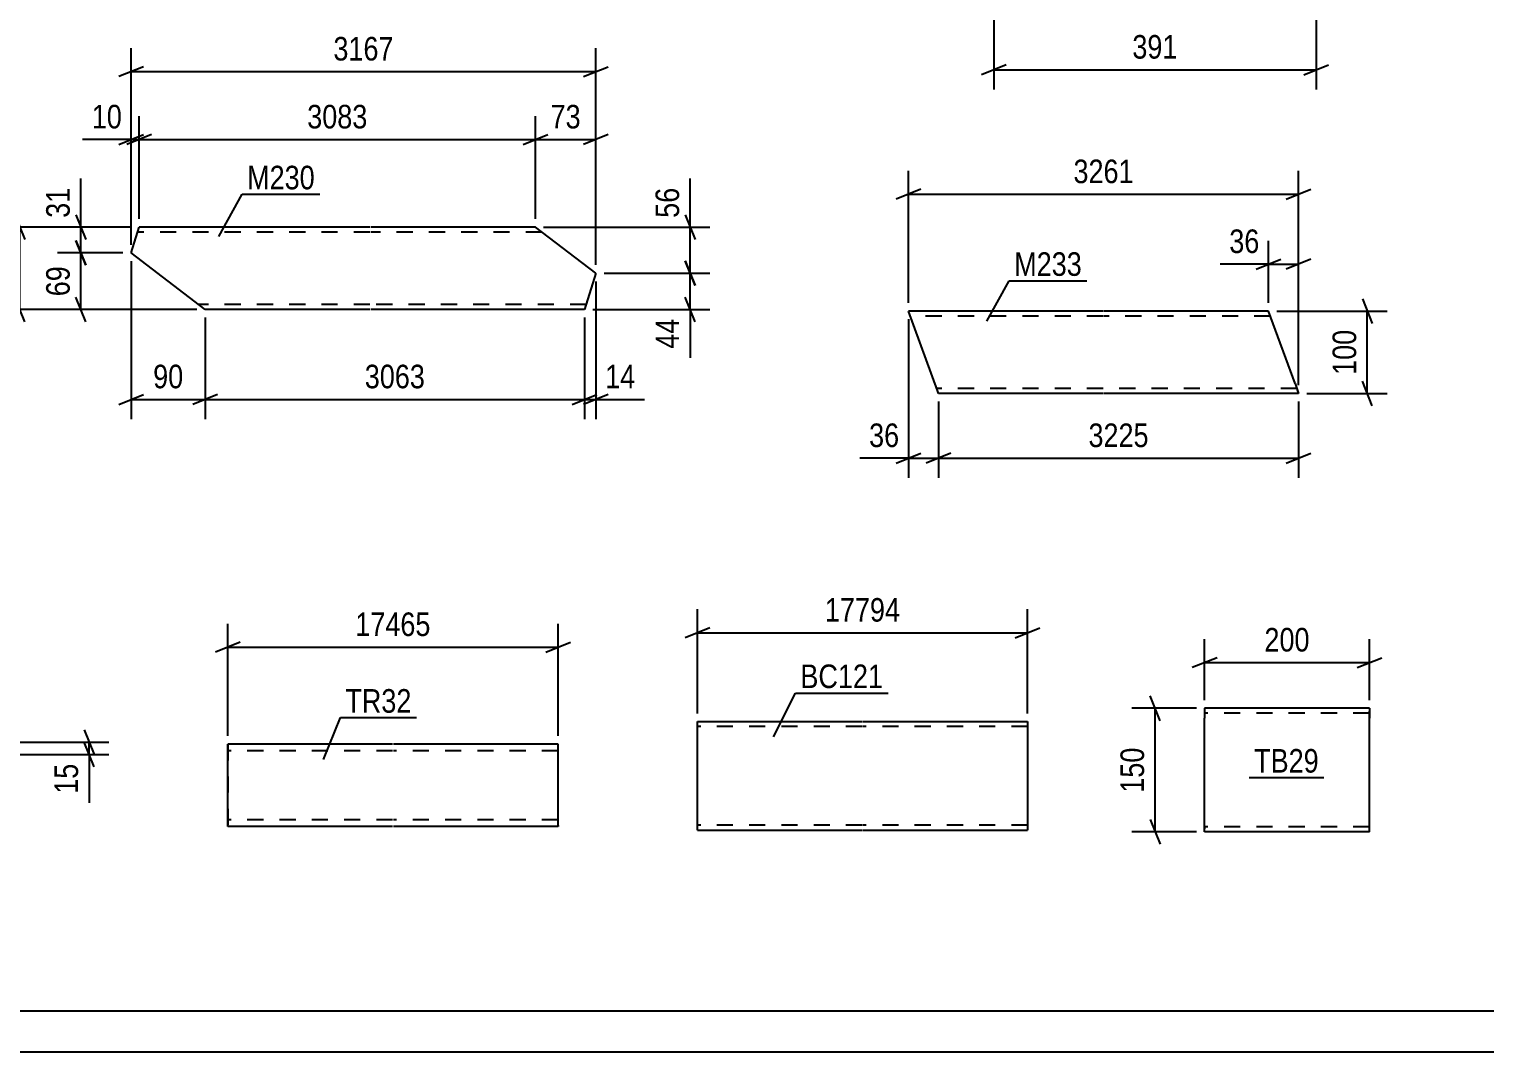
# Model space of a CAD drawing. Header units: millimetres. Extents: x 0 to 841, y 0 to 594.
# Drawn here: x 226.2 to 403, y 0 to 124.3 of the extents above; entities that cross this region are included whole.
import ezdxf

# ---------------------------------------------------------------- set-up
doc = ezdxf.new("R2010")
doc.units = ezdxf.units.MM
doc.linetypes.add('DXK_LINE_DOT2', pattern=[3.9198, 1.9599, -1.9599])
doc.styles.add('Arial Narrow', font='ARIALN.TTF', dxfattribs={"height": 0.2})

# ---------------------------------------------------------------- blocks, each defined once
blk = doc.blocks.new('Unknown-404166606-1135')
at = {"color": 5, "linetype": 'Continuous'}
for p, q in [((5, 5), (836, 5)), ((0, 0), (841, 0))]:
    blk.add_line(p, q, dxfattribs=at)
blk = doc.blocks.new('Part-404166606-6122 - 6116')
at = {"color": 2, "linetype": 'Continuous'}
for p, q in [((238.59, 97.06), (239.57, 100.2)), ((267.58, 100.2), (239.57, 100.2)), ((287.68, 100.2), (267.68, 100.2)), ((295.02, 94.61), (287.68, 100.2)), ((247.58, 90.2), (238.59, 97.06)), ((295.02, 94.61), (293.65, 90.2)), ((267.58, 90.2), (247.58, 90.2)), ((293.65, 90.2), (267.68, 90.2))]:
    blk.add_line(p, q, dxfattribs=at)
at = {"color": 7, "linetype": 'DXK_LINE_DOT2'}
for p, q in [((267.58, 99.6), (239.38, 99.6)), ((288.47, 99.6), (267.68, 99.6)), ((267.58, 90.8), (246.79, 90.8)), ((293.84, 90.8), (267.68, 90.8))]:
    blk.add_line(p, q, dxfattribs=at)
blk = doc.blocks.new('Part-404166606-4825 - 4820')
at = {"color": 2, "linetype": 'Continuous'}
for p, q in [((368.95, 41.74), (368.95, 40.54)), ((388.95, 41.74), (368.95, 41.74)), ((388.95, 41.74), (388.95, 41.64)), ((388.95, 41.64), (388.95, 40.54)), ((368.95, 27.48), (368.95, 40.54)), ((388.95, 26.74), (388.95, 40.54)), ((368.95, 26.83), (368.95, 27.48)), ((368.95, 26.74), (368.95, 26.83)), ((388.95, 26.74), (368.95, 26.74))]:
    blk.add_line(p, q, dxfattribs=at)
at = {"color": 7, "linetype": 'DXK_LINE_DOT2'}
for p, q in [((388.95, 41.14), (368.95, 41.14)), ((388.95, 40.54), (388.95, 41.38)), ((368.95, 27.48), (368.95, 27.09)), ((368.95, 27.34), (368.95, 27.38)), ((388.95, 27.34), (368.95, 27.34)), ((368.95, 26.74), (368.95, 26.74)), ((388.95, 27.34), (388.95, 27.38))]:
    blk.add_line(p, q, dxfattribs=at)
blk = doc.blocks.new('Part-404166606-4022 - 4016')
at = {"color": 2, "linetype": 'Continuous'}
for p, q in [((336.49, 80.35), (332.98, 90)), ((356.62, 90), (332.98, 90)), ((376.72, 90), (356.72, 90)), ((379.93, 81.2), (376.72, 90)), ((336.59, 80.09), (336.49, 80.35)), ((336.62, 80), (336.59, 80.09)), ((356.62, 80), (336.62, 80)), ((380.36, 80), (356.72, 80)), ((379.93, 81.2), (380.36, 80))]:
    blk.add_line(p, q, dxfattribs=at)
at = {"color": 7, "linetype": 'DXK_LINE_DOT2'}
for p, q in [((356.62, 89.4), (333.2, 89.4)), ((376.94, 89.4), (356.72, 89.4)), ((356.62, 80.6), (336.4, 80.6)), ((380.14, 80.6), (356.72, 80.6)), ((380.33, 80.09), (380.23, 80.35)), ((380.36, 80), (380.33, 80.09))]:
    blk.add_line(p, q, dxfattribs=at)
blk = doc.blocks.new('Part-404166606-4539 - 4527')
at = {"color": 2, "linetype": 'Continuous'}
for p, q in [((250.33, 27.38), (250.33, 37.38)), ((250.33, 37.38), (250.33, 37.38)), ((270.33, 37.38), (250.33, 37.38)), ((290.43, 37.38), (270.43, 37.38)), ((290.43, 27.38), (290.43, 37.38)), ((250.33, 27.38), (250.33, 27.38)), ((270.33, 27.38), (250.33, 27.38)), ((290.43, 27.38), (270.43, 27.38))]:
    blk.add_line(p, q, dxfattribs=at)
at = {"color": 7, "linetype": 'DXK_LINE_DOT2'}
for p, q in [((250.33, 37.38), (250.33, 27.38)), ((250.33, 37.38), (250.33, 37.38)), ((270.33, 36.58), (250.33, 36.58)), ((290.43, 36.58), (270.43, 36.58)), ((270.33, 28.18), (250.33, 28.18)), ((250.33, 27.38), (250.33, 27.38)), ((290.43, 28.18), (270.43, 28.18)), ((290.43, 27.5), (290.43, 27.38))]:
    blk.add_line(p, q, dxfattribs=at)
blk = doc.blocks.new('Part-404166606-5115 - 5109')
at = {"color": 2, "linetype": 'Continuous'}
for p, q in [((307.35, 26.93), (307.35, 40.13)), ((307.35, 40.13), (327.35, 40.13)), ((327.45, 40.13), (347.45, 40.13)), ((347.45, 40.13), (347.45, 26.93)), ((307.35, 26.93), (327.35, 26.93)), ((327.45, 26.93), (347.45, 26.93))]:
    blk.add_line(p, q, dxfattribs=at)
at = {"color": 7, "linetype": 'DXK_LINE_DOT2'}
for p, q in [((327.35, 39.53), (307.35, 39.53)), ((347.45, 39.53), (327.45, 39.53)), ((327.35, 27.53), (307.35, 27.53)), ((307.35, 27.02), (307.35, 26.93)), ((347.45, 27.53), (327.45, 27.53)), ((347.45, 26.93), (347.45, 27.02))]:
    blk.add_line(p, q, dxfattribs=at)
blk = doc.blocks.new('StraightDimension-404166606-6216 - 6116')
at = {"color": 7, "linetype": 'Continuous'}
for p, q in [((295.02, 93.61), (295.02, 76.87)), ((293.65, 89.2), (293.65, 76.87)), ((292.15, 78.67), (295.15, 79.87)), ((296.52, 79.87), (293.52, 78.67)), ((293.65, 79.27), (295.02, 79.27))]:
    blk.add_line(p, q, dxfattribs=at)
at = {"color": 0}
blk.add_wipeout([(300.4, 80.02), (300.4, 84.22), (295.55, 84.22), (295.55, 80.02)], dxfattribs=at)
at = {"color": 7, "linetype": 'Continuous'}
blk.add_line((295.02, 79.27), (300.93, 79.27), dxfattribs=at)
blk.add_line((295.02, 79.27), (300.93, 79.27), dxfattribs=at)
at = {"color": 3, "style": 'Arial Narrow'}
blk.add_text('14', height=2.863, dxfattribs=at).set_placement((296.15, 80.62))
blk = doc.blocks.new('StraightDimension-404166606-6192 - 6116')
at = {"color": 7, "linetype": 'Continuous'}
for p, q in [((247.58, 89.2), (247.58, 76.87)), ((293.65, 89.2), (293.65, 76.87)), ((249.08, 79.87), (246.08, 78.67)), ((292.15, 78.67), (295.15, 79.87)), ((247.58, 79.27), (293.65, 79.27))]:
    blk.add_line(p, q, dxfattribs=at)
at = {"color": 0}
blk.add_wipeout([(274.87, 80.02), (274.87, 84.22), (266.36, 84.22), (266.36, 80.02)], dxfattribs=at)
at = {"color": 3, "style": 'Arial Narrow'}
blk.add_text('3063', height=2.863, dxfattribs=at).set_placement((266.96, 80.62))
blk = doc.blocks.new('StraightDimension-404166606-6125 - 6116')
at = {"color": 7, "linetype": 'Continuous'}
for p, q in [((287.68, 101.2), (287.68, 113.69)), ((295.02, 95.61), (295.02, 113.69)), ((286.18, 110.24), (289.18, 111.44)), ((296.52, 111.44), (293.52, 110.24)), ((287.68, 110.84), (295.02, 110.84))]:
    blk.add_line(p, q, dxfattribs=at)
at = {"color": 0}
blk.add_wipeout([(293.78, 111.59), (293.78, 115.79), (288.92, 115.79), (288.92, 111.59)], dxfattribs=at)
at = {"color": 3, "style": 'Arial Narrow'}
blk.add_text('73', height=2.863, dxfattribs=at).set_placement((289.52, 112.19))
blk = doc.blocks.new('StraightDimension-404166606-6156 - 6116')
at = {"color": 7, "linetype": 'Continuous'}
for p, q in [((238.59, 98.06), (238.59, 113.69)), ((239.57, 101.2), (239.57, 113.69)), ((237.09, 110.24), (240.09, 111.44)), ((241.07, 111.44), (238.07, 110.24)), ((238.59, 110.84), (239.57, 110.84))]:
    blk.add_line(p, q, dxfattribs=at)
at = {"color": 0}
blk.add_wipeout([(238.06, 111.59), (238.06, 115.79), (233.21, 115.79), (233.21, 111.59)], dxfattribs=at)
at = {"color": 7, "linetype": 'Continuous'}
blk.add_line((238.59, 110.84), (232.68, 110.84), dxfattribs=at)
blk.add_line((238.59, 110.84), (232.68, 110.84), dxfattribs=at)
at = {"color": 3, "style": 'Arial Narrow'}
blk.add_text('10', height=2.863, dxfattribs=at).set_placement((233.81, 112.19))
blk = doc.blocks.new('StraightDimension-404166606-6137 - 6116')
at = {"color": 7, "linetype": 'Continuous'}
for p, q in [((239.57, 101.2), (239.57, 113.69)), ((287.68, 101.2), (287.68, 113.69)), ((241.07, 111.44), (238.07, 110.24)), ((286.18, 110.24), (289.18, 111.44)), ((239.57, 110.84), (287.68, 110.84))]:
    blk.add_line(p, q, dxfattribs=at)
at = {"color": 0}
blk.add_wipeout([(267.88, 111.59), (267.88, 115.79), (259.37, 115.79), (259.37, 111.59)], dxfattribs=at)
at = {"color": 3, "style": 'Arial Narrow'}
blk.add_text('3083', height=2.863, dxfattribs=at).set_placement((259.97, 112.19))
blk = doc.blocks.new('StraightDimension-404166606-6174 - 6116')
at = {"color": 7, "linetype": 'Continuous'}
for p, q in [((238.59, 96.06), (238.59, 76.87)), ((247.58, 89.2), (247.58, 76.87)), ((237.09, 78.67), (240.09, 79.87)), ((249.08, 79.87), (246.08, 78.67)), ((238.59, 79.27), (247.58, 79.27))]:
    blk.add_line(p, q, dxfattribs=at)
at = {"color": 0}
blk.add_wipeout([(245.51, 80.02), (245.51, 84.22), (240.66, 84.22), (240.66, 80.02)], dxfattribs=at)
at = {"color": 3, "style": 'Arial Narrow'}
blk.add_text('90', height=2.863, dxfattribs=at).set_placement((241.26, 80.62))
blk = doc.blocks.new('StraightDimension-404166606-6234 - 6116')
at = {"color": 7, "linetype": 'Continuous'}
for p, q in [((238.59, 98.06), (238.59, 121.94)), ((295.02, 95.61), (295.02, 121.94)), ((240.09, 119.69), (237.09, 118.49)), ((238.59, 119.09), (295.02, 119.09)), ((293.52, 118.49), (296.52, 119.69))]:
    blk.add_line(p, q, dxfattribs=at)
at = {"color": 0}
blk.add_wipeout([(271.06, 119.84), (271.06, 124.04), (262.55, 124.04), (262.55, 119.84)], dxfattribs=at)
at = {"color": 3, "style": 'Arial Narrow'}
blk.add_text('3167', height=2.863, dxfattribs=at).set_placement((263.15, 120.44))
blk = doc.blocks.new('StraightDimension-404166606-6245 - 6116')
at = {"color": 7, "linetype": 'Continuous'}
for p, q in [((231.88, 101.7), (233.08, 98.7)), ((238.57, 100.2), (229.63, 100.2)), ((232.48, 97.06), (232.48, 100.2)), ((233.08, 95.56), (231.88, 98.56)), ((237.59, 97.06), (229.63, 97.06))]:
    blk.add_line(p, q, dxfattribs=at)
at = {"color": 0}
blk.add_wipeout([(231.73, 105.58), (227.53, 105.58), (227.53, 100.73), (231.73, 100.73)], dxfattribs=at)
at = {"color": 7, "linetype": 'Continuous'}
blk.add_line((232.48, 100.2), (232.48, 106.11), dxfattribs=at)
blk.add_line((232.48, 100.2), (232.48, 106.11), dxfattribs=at)
at = {"color": 3, "style": 'Arial Narrow'}
blk.add_text('31', height=2.863, rotation=90.0002, dxfattribs=at).set_placement((231.13, 101.33))
blk = doc.blocks.new('StraightDimension-404166606-6269 - 6116')
at = {"color": 7, "linetype": 'Continuous'}
for p, q in [((231.88, 98.56), (233.08, 95.56)), ((237.59, 97.06), (229.63, 97.06)), ((232.48, 90.2), (232.48, 97.06)), ((246.58, 90.2), (229.63, 90.2)), ((233.08, 88.7), (231.88, 91.7))]:
    blk.add_line(p, q, dxfattribs=at)
at = {"color": 0}
blk.add_wipeout([(231.73, 96.06), (227.53, 96.06), (227.53, 91.2), (231.73, 91.2)], dxfattribs=at)
at = {"color": 3, "style": 'Arial Narrow'}
blk.add_text('69', height=2.863, rotation=90.0002, dxfattribs=at).set_placement((231.13, 91.8))
blk = doc.blocks.new('StraightDimension-404166606-6294 - 6116')
at = {"color": 7, "linetype": 'Continuous'}
for p, q in [((224.47, 101.7), (225.67, 98.7)), ((238.57, 100.2), (222.22, 100.2)), ((225.07, 90.2), (225.07, 100.2)), ((246.58, 90.2), (222.22, 90.2)), ((225.67, 88.7), (224.47, 91.7))]:
    blk.add_line(p, q, dxfattribs=at)
at = {"color": 0}
blk.add_wipeout([(224.32, 98.54), (220.12, 98.54), (220.12, 91.86), (224.32, 91.86)], dxfattribs=at)
at = {"color": 3, "style": 'Arial Narrow'}
blk.add_text('100', height=2.863, rotation=90.0002, dxfattribs=at).set_placement((223.72, 92.46))
blk = doc.blocks.new('StraightDimension-404166606-6326 - 6116')
at = {"color": 7, "linetype": 'Continuous'}
for p, q in [((305.88, 101.7), (307.08, 98.7)), ((288.68, 100.2), (308.88, 100.2)), ((306.48, 94.61), (306.48, 100.2)), ((307.08, 93.11), (305.88, 96.11)), ((296.02, 94.61), (308.88, 94.61))]:
    blk.add_line(p, q, dxfattribs=at)
at = {"color": 0}
blk.add_wipeout([(305.73, 105.58), (301.53, 105.58), (301.53, 100.73), (305.73, 100.73)], dxfattribs=at)
at = {"color": 7, "linetype": 'Continuous'}
blk.add_line((306.48, 100.2), (306.48, 106.11), dxfattribs=at)
blk.add_line((306.48, 100.2), (306.48, 106.11), dxfattribs=at)
at = {"color": 3, "style": 'Arial Narrow'}
blk.add_text('56', height=2.863, rotation=90.0002, dxfattribs=at).set_placement((305.13, 101.33))
blk = doc.blocks.new('StraightDimension-404166606-6345 - 6116')
at = {"color": 7, "linetype": 'Continuous'}
for p, q in [((305.88, 96.11), (307.08, 93.11)), ((296.02, 94.61), (308.88, 94.61)), ((306.48, 90.2), (306.48, 94.61)), ((294.65, 90.2), (308.88, 90.2)), ((307.08, 88.7), (305.88, 91.7))]:
    blk.add_line(p, q, dxfattribs=at)
at = {"color": 0}
blk.add_wipeout([(305.73, 89.68), (301.53, 89.68), (301.53, 84.82), (305.73, 84.82)], dxfattribs=at)
at = {"color": 7, "linetype": 'Continuous'}
blk.add_line((306.48, 90.2), (306.48, 84.3), dxfattribs=at)
blk.add_line((306.48, 90.2), (306.48, 84.3), dxfattribs=at)
at = {"color": 3, "style": 'Arial Narrow'}
blk.add_text('44', height=2.863, rotation=90.0002, dxfattribs=at).set_placement((305.13, 85.42))
blk = doc.blocks.new('StraightDimension-404166606-4827 - 4820')
at = {"color": 7, "linetype": 'Continuous'}
for p, q in [((363.54, 40.24), (362.34, 43.24)), ((367.95, 41.74), (360.09, 41.74)), ((362.94, 26.74), (362.94, 41.74)), ((367.95, 26.74), (360.09, 26.74)), ((362.34, 28.24), (363.54, 25.24))]:
    blk.add_line(p, q, dxfattribs=at)
at = {"color": 0}
blk.add_wipeout([(362.19, 37.58), (357.99, 37.58), (357.99, 30.89), (362.19, 30.89)], dxfattribs=at)
at = {"color": 3, "style": 'Arial Narrow'}
blk.add_text('150', height=2.863, rotation=90.0002, dxfattribs=at).set_placement((361.59, 31.49))
blk = doc.blocks.new('StraightDimension-404166606-4838 - 4820')
at = {"color": 7, "linetype": 'Continuous'}
for p, q in [((368.95, 42.74), (368.95, 50.14)), ((388.95, 42.74), (388.95, 50.14)), ((370.45, 47.89), (367.45, 46.69)), ((387.45, 46.69), (390.45, 47.89)), ((368.95, 47.29), (388.95, 47.29))]:
    blk.add_line(p, q, dxfattribs=at)
at = {"color": 0}
blk.add_wipeout([(382.29, 48.04), (382.29, 52.24), (375.61, 52.24), (375.61, 48.04)], dxfattribs=at)
at = {"color": 3, "style": 'Arial Narrow'}
blk.add_text('200', height=2.863, dxfattribs=at).set_placement((376.21, 48.64))
blk = doc.blocks.new('StraightDimension-404166606-4096 - 4016')
at = {"color": 7, "linetype": 'Continuous'}
for p, q in [((332.98, 89), (332.98, 69.73)), ((336.62, 79), (336.62, 69.73)), ((331.48, 71.53), (334.48, 72.73)), ((338.12, 72.73), (335.12, 71.53)), ((332.98, 72.13), (336.62, 72.13))]:
    blk.add_line(p, q, dxfattribs=at)
at = {"color": 0}
blk.add_wipeout([(332.46, 72.88), (332.46, 77.08), (327.6, 77.08), (327.6, 72.88)], dxfattribs=at)
at = {"color": 7, "linetype": 'Continuous'}
blk.add_line((332.98, 72.13), (327.08, 72.13), dxfattribs=at)
blk.add_line((332.98, 72.13), (327.08, 72.13), dxfattribs=at)
at = {"color": 3, "style": 'Arial Narrow'}
blk.add_text('36', height=2.863, dxfattribs=at).set_placement((328.2, 73.48))
blk = doc.blocks.new('StraightDimension-404166606-4085 - 4016')
at = {"color": 7, "linetype": 'Continuous'}
for p, q in [((332.98, 91), (332.98, 107.04)), ((380.36, 81), (380.36, 107.04)), ((334.48, 104.79), (331.48, 103.59)), ((378.86, 103.59), (381.86, 104.79)), ((332.98, 104.19), (380.36, 104.19))]:
    blk.add_line(p, q, dxfattribs=at)
at = {"color": 0}
blk.add_wipeout([(360.93, 104.94), (360.93, 109.14), (352.42, 109.14), (352.42, 104.94)], dxfattribs=at)
at = {"color": 3, "style": 'Arial Narrow'}
blk.add_text('3261', height=2.863, dxfattribs=at).set_placement((353.02, 105.54))
blk = doc.blocks.new('StraightDimension-404166606-4050 - 4016')
at = {"color": 7, "linetype": 'Continuous'}
for p, q in [((376.72, 91), (376.72, 98.55)), ((380.36, 81), (380.36, 98.55)), ((375.22, 95.1), (378.22, 96.3)), ((376.72, 95.7), (380.36, 95.7)), ((381.86, 96.3), (378.86, 95.1))]:
    blk.add_line(p, q, dxfattribs=at)
at = {"color": 0}
blk.add_wipeout([(376.2, 96.45), (376.2, 100.65), (371.34, 100.65), (371.34, 96.45)], dxfattribs=at)
at = {"color": 7, "linetype": 'Continuous'}
blk.add_line((376.72, 95.7), (370.82, 95.7), dxfattribs=at)
blk.add_line((376.72, 95.7), (370.82, 95.7), dxfattribs=at)
at = {"color": 3, "style": 'Arial Narrow'}
blk.add_text('36', height=2.863, dxfattribs=at).set_placement((371.94, 97.05))
blk = doc.blocks.new('StraightDimension-404166606-4025 - 4016')
at = {"color": 7, "linetype": 'Continuous'}
for p, q in [((388.1, 91.5), (389.3, 88.5)), ((377.72, 90), (391.1, 90)), ((388.7, 80), (388.7, 90)), ((389.3, 78.5), (388.1, 81.5)), ((381.36, 80), (391.1, 80))]:
    blk.add_line(p, q, dxfattribs=at)
at = {"color": 0}
blk.add_wipeout([(387.95, 88.34), (383.75, 88.34), (383.75, 81.65), (387.95, 81.65)], dxfattribs=at)
at = {"color": 3, "style": 'Arial Narrow'}
blk.add_text('100', height=2.863, rotation=90.0002, dxfattribs=at).set_placement((387.35, 82.25))
blk = doc.blocks.new('StraightDimension-404166606-4113 - 4016')
at = {"color": 7, "linetype": 'Continuous'}
for p, q in [((336.62, 79), (336.62, 69.73)), ((380.36, 79), (380.36, 69.73)), ((338.12, 72.73), (335.12, 71.53)), ((378.86, 71.53), (381.86, 72.73)), ((336.62, 72.13), (380.36, 72.13))]:
    blk.add_line(p, q, dxfattribs=at)
at = {"color": 0}
blk.add_wipeout([(362.75, 72.88), (362.75, 77.08), (354.24, 77.08), (354.24, 72.88)], dxfattribs=at)
at = {"color": 3, "style": 'Arial Narrow'}
blk.add_text('3225', height=2.863, dxfattribs=at).set_placement((354.84, 73.48))
blk = doc.blocks.new('StraightDimension-404166606-4542 - 4527')
at = {"color": 7, "linetype": 'Continuous'}
for p, q in [((250.33, 38.38), (250.33, 52.02)), ((290.43, 38.38), (290.43, 52.02)), ((251.83, 49.77), (248.83, 48.57)), ((288.93, 48.57), (291.93, 49.77)), ((250.33, 49.17), (290.43, 49.17))]:
    blk.add_line(p, q, dxfattribs=at)
at = {"color": 0}
blk.add_wipeout([(275.55, 49.92), (275.55, 54.12), (265.21, 54.12), (265.21, 49.92)], dxfattribs=at)
at = {"color": 3, "style": 'Arial Narrow'}
blk.add_text('17465', height=2.863, dxfattribs=at).set_placement((265.81, 50.52))
blk = doc.blocks.new('StraightDimension-404166606-5056 - 5048')
at = {"color": 7, "linetype": 'Continuous'}
for p, q in [((232.89, 39.14), (234.09, 36.14)), ((224.49, 37.64), (235.89, 37.64)), ((234.09, 34.64), (232.89, 37.64)), ((233.49, 36.14), (233.49, 37.64)), ((222.99, 36.14), (235.89, 36.14))]:
    blk.add_line(p, q, dxfattribs=at)
at = {"color": 0}
blk.add_wipeout([(232.74, 35.62), (228.54, 35.62), (228.54, 30.76), (232.74, 30.76)], dxfattribs=at)
at = {"color": 7, "linetype": 'Continuous'}
blk.add_line((233.49, 36.14), (233.49, 30.24), dxfattribs=at)
blk.add_line((233.49, 36.14), (233.49, 30.24), dxfattribs=at)
at = {"color": 3, "style": 'Arial Narrow'}
blk.add_text('15', height=2.863, rotation=90.0002, dxfattribs=at).set_placement((232.14, 31.36))
blk = doc.blocks.new('StraightDimension-404166606-5120 - 5109')
at = {"color": 7, "linetype": 'Continuous'}
for p, q in [((307.35, 41.13), (307.35, 53.77)), ((347.45, 41.13), (347.45, 53.77)), ((308.85, 51.52), (305.85, 50.32)), ((345.95, 50.32), (348.95, 51.52)), ((307.35, 50.92), (347.45, 50.92))]:
    blk.add_line(p, q, dxfattribs=at)
at = {"color": 0}
blk.add_wipeout([(332.57, 51.67), (332.57, 55.87), (322.23, 55.87), (322.23, 51.67)], dxfattribs=at)
at = {"color": 3, "style": 'Arial Narrow'}
blk.add_text('17794', height=2.863, dxfattribs=at).set_placement((322.83, 52.27))
blk = doc.blocks.new('StraightDimension-404166606-5315 - 5140')
at = {"color": 7, "linetype": 'Continuous'}
for p, q in [((343.35, 133.15), (343.35, 116.92)), ((382.49, 133.15), (382.49, 116.92)), ((344.85, 119.92), (341.85, 118.72)), ((343.35, 119.32), (382.49, 119.32)), ((380.99, 118.72), (383.99, 119.92))]:
    blk.add_line(p, q, dxfattribs=at)
at = {"color": 0}
blk.add_wipeout([(366.26, 120.07), (366.26, 124.27), (359.57, 124.27), (359.57, 120.07)], dxfattribs=at)
at = {"color": 3, "style": 'Arial Narrow'}
blk.add_text('391', height=2.863, dxfattribs=at).set_placement((360.17, 120.67))
blk = doc.blocks.new('Mark-404166606-6118 - 6116')
at = {"color": 0}
blk.add_wipeout([(260.89, 104.79), (260.89, 107.79), (252.67, 107.79), (252.67, 104.79)], dxfattribs=at)
blk.add_wipeout([(260.89, 104.79), (260.89, 107.79), (252.67, 107.79), (252.67, 104.79)], dxfattribs=at)
at = {"color": 30, "linetype": 'Continuous'}
for p, q in [((249.25, 99.07), (252.07, 104.19)), ((252.07, 104.19), (261.49, 104.19))]:
    blk.add_line(p, q, dxfattribs=at)
at = {"color": 3, "style": 'Arial Narrow'}
blk.add_text('M230', height=2.863, dxfattribs=at).set_placement((252.67, 104.79))
blk = doc.blocks.new('Mark-404166606-4823 - 4820')
at = {"color": 0}
blk.add_wipeout([(382.81, 33.93), (382.81, 36.93), (374.96, 36.93), (374.96, 33.93)], dxfattribs=at)
blk.add_wipeout([(382.81, 33.93), (382.81, 36.93), (374.96, 36.93), (374.96, 33.93)], dxfattribs=at)
at = {"color": 30, "linetype": 'Continuous'}
blk.add_line((374.36, 33.33), (383.41, 33.33), dxfattribs=at)
at = {"color": 3, "style": 'Arial Narrow'}
blk.add_text('TB29', height=2.863, dxfattribs=at).set_placement((374.96, 33.93))
blk = doc.blocks.new('Mark-404166606-4018 - 4016')
at = {"color": 0}
blk.add_wipeout([(354.04, 94.28), (354.04, 97.28), (345.82, 97.28), (345.82, 94.28)], dxfattribs=at)
blk.add_wipeout([(354.04, 94.28), (354.04, 97.28), (345.82, 97.28), (345.82, 94.28)], dxfattribs=at)
at = {"color": 30, "linetype": 'Continuous'}
for p, q in [((342.51, 88.76), (345.22, 93.68)), ((345.22, 93.68), (354.64, 93.68))]:
    blk.add_line(p, q, dxfattribs=at)
at = {"color": 3, "style": 'Arial Narrow'}
blk.add_text('M233', height=2.863, dxfattribs=at).set_placement((345.82, 94.28))
blk = doc.blocks.new('Mark-404166606-4535 - 4527')
at = {"color": 0}
blk.add_wipeout([(272.64, 41.21), (272.64, 44.21), (264.6, 44.21), (264.6, 41.21)], dxfattribs=at)
blk.add_wipeout([(272.64, 41.21), (272.64, 44.21), (264.6, 44.21), (264.6, 41.21)], dxfattribs=at)
at = {"color": 30, "linetype": 'Continuous'}
for p, q in [((261.95, 35.53), (264, 40.61)), ((264, 40.61), (273.24, 40.61))]:
    blk.add_line(p, q, dxfattribs=at)
at = {"color": 3, "style": 'Arial Narrow'}
blk.add_text('TR32', height=2.863, dxfattribs=at).set_placement((264.6, 41.21))
blk = doc.blocks.new('Mark-404166606-5111 - 5109')
at = {"color": 0}
blk.add_wipeout([(329.91, 44.2), (329.91, 47.2), (319.86, 47.2), (319.86, 44.2)], dxfattribs=at)
blk.add_wipeout([(329.91, 44.2), (329.91, 47.2), (319.86, 47.2), (319.86, 44.2)], dxfattribs=at)
at = {"color": 30, "linetype": 'Continuous'}
for p, q in [((316.58, 38.28), (319.26, 43.6)), ((319.26, 43.6), (330.51, 43.6))]:
    blk.add_line(p, q, dxfattribs=at)
at = {"color": 3, "style": 'Arial Narrow'}
blk.add_text('BC121', height=2.863, dxfattribs=at).set_placement((319.86, 44.2))

msp = doc.modelspace()

# ---------------------------------------------------------------- block references
for name in ['Unknown-404166606-1135', 'Part-404166606-6122 - 6116', 'Part-404166606-4022 - 4016', 'Part-404166606-4825 - 4820', 'Part-404166606-5115 - 5109', 'Part-404166606-4539 - 4527']:
    msp.add_blockref(name, (0, 0))

# ---------------------------------------------------------------- next in the draw order: block references
for name in ['StraightDimension-404166606-5315 - 5140', 'StraightDimension-404166606-6156 - 6116', 'StraightDimension-404166606-6125 - 6116', 'StraightDimension-404166606-6216 - 6116', 'StraightDimension-404166606-4096 - 4016', 'StraightDimension-404166606-5120 - 5109', 'StraightDimension-404166606-4542 - 4527', 'StraightDimension-404166606-4827 - 4820', 'StraightDimension-404166606-5056 - 5048', 'Mark-404166606-4823 - 4820']:
    msp.add_blockref(name, (0, 0))

# ---------------------------------------------------------------- next in the draw order: block references
for name in ['StraightDimension-404166606-6137 - 6116', 'StraightDimension-404166606-4085 - 4016', 'StraightDimension-404166606-6192 - 6116', 'StraightDimension-404166606-4838 - 4820', 'Mark-404166606-5111 - 5109', 'Mark-404166606-4535 - 4527']:
    msp.add_blockref(name, (0, 0))

# ---------------------------------------------------------------- next in the draw order: block references
for name in ['StraightDimension-404166606-4050 - 4016', 'Mark-404166606-4018 - 4016', 'StraightDimension-404166606-6174 - 6116']:
    msp.add_blockref(name, (0, 0))

# ---------------------------------------------------------------- next in the draw order: block references
for name in ['StraightDimension-404166606-6234 - 6116', 'StraightDimension-404166606-4025 - 4016']:
    msp.add_blockref(name, (0, 0))

# ---------------------------------------------------------------- next in the draw order: block references
for name in ['StraightDimension-404166606-6245 - 6116', 'Mark-404166606-6118 - 6116', 'StraightDimension-404166606-6326 - 6116', 'StraightDimension-404166606-4113 - 4016']:
    msp.add_blockref(name, (0, 0))

# ---------------------------------------------------------------- next in the draw order: block references
for name in ['StraightDimension-404166606-6269 - 6116', 'StraightDimension-404166606-6345 - 6116']:
    msp.add_blockref(name, (0, 0))

# ---------------------------------------------------------------- next in the draw order: block references
msp.add_blockref('StraightDimension-404166606-6294 - 6116', (0, 0))

doc.saveas('drawing.dxf')
